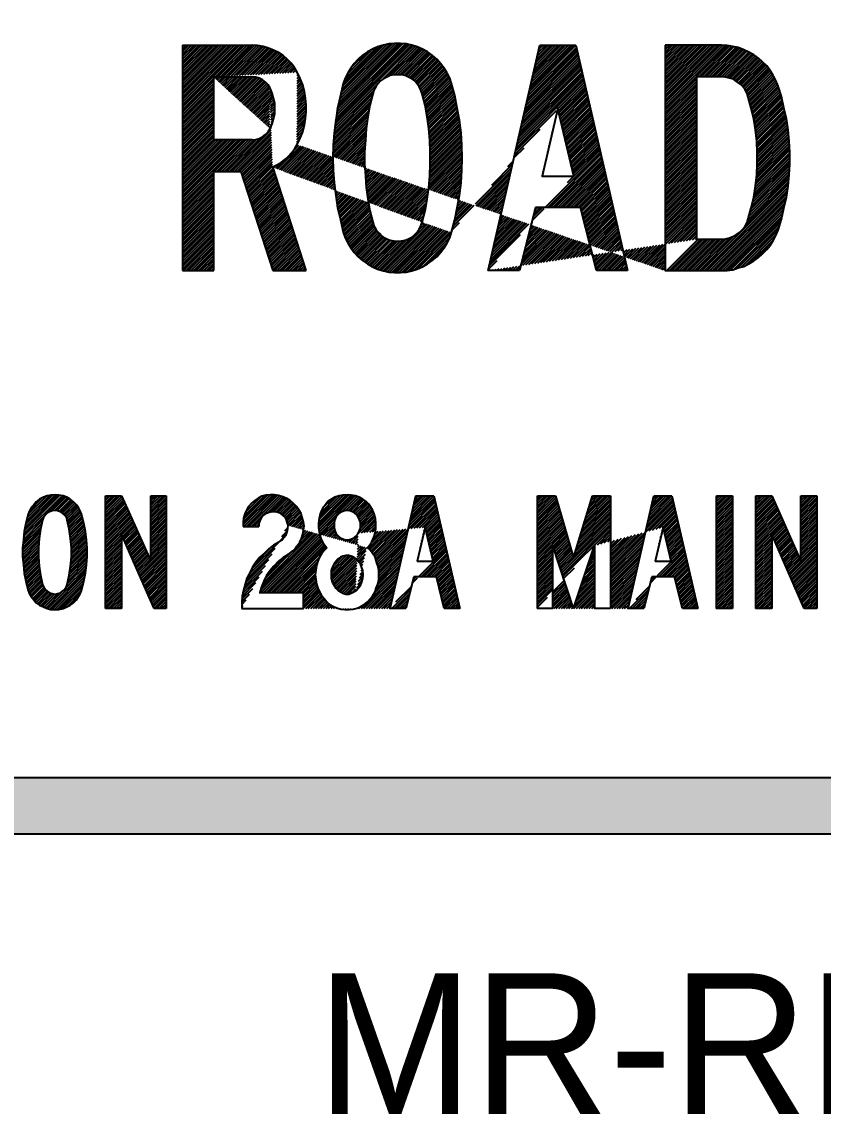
# Model space of a CAD drawing. Extents: x 216 to 276, y 156.6 to 231.6.
# Drawn here: x 235.25 to 249.47, y 156.57 to 175.99 of the extents above; entities that cross this region are included whole.
import ezdxf

# ---------------------------------------------------------------- set-up
doc = ezdxf.new("R2010")
doc.units = 0
doc.header["$MEASUREMENT"] = 0
doc.linetypes.add('CENTERX2', pattern=[101.6, 63.5, -12.7, 12.7, -12.7])
doc.layers.get('0').update_dxf_attribs({"linetype": 'CONTINUOUS'})
doc.layers.add('L25', color=1, linetype='CONTINUOUS')
doc.layers.add('L35', color=3, linetype='CONTINUOUS')
pattern_1 = [(45, (0, 0), (-0.0224506403, 0.0224506403), [])]

msp = doc.modelspace()

# ---------------------------------------------------------------- hatches: boundary and pattern name
at = {"layer": 'L25', "linetype": 'CENTERX2'}
h = msp.add_hatch(color=256, dxfattribs=at)
edge = h.paths.add_edge_path(flags=16)
edge.add_line((220.981, 230.575), (270.981, 230.575))
edge.add_arc((270.981, 226.575), 4, 0, 90, ccw=False)
edge.add_line((274.981, 226.575), (274.981, 166.575))
edge.add_arc((270.981, 166.575), 4, -90, 0, ccw=False)
edge.add_line((270.981, 162.575), (220.981, 162.575))
edge.add_arc((220.981, 166.575), 4, 180, 270, ccw=False)
edge.add_line((216.981, 166.575), (216.981, 226.575))
edge.add_arc((220.981, 226.575), 4, 90, 180, ccw=False)
edge = h.paths.add_edge_path()
edge.add_line((220.981, 231.575), (270.981, 231.575))
edge.add_arc((270.981, 226.575), 5, 0, 90, ccw=False)
edge.add_line((275.981, 226.575), (275.981, 166.575))
edge.add_arc((270.981, 166.575), 5, -90, 0, ccw=False)
edge.add_line((270.981, 161.575), (220.981, 161.575))
edge.add_arc((220.981, 166.575), 5, 180, 270, ccw=False)
edge.add_line((215.981, 166.575), (215.981, 226.575))
edge.add_arc((220.981, 226.575), 5, 90, 180, ccw=False)
h = msp.add_hatch(dxfattribs=at)
h.set_pattern_fill('ANSI31', color=256, scale=0.01, style=0)
h.set_pattern_definition(pattern_1)
h.paths.add_polyline_path([(240.098, 173.744), (240.142, 173.818), (240.194, 173.93), (240.239, 174.041), (240.268, 174.159), (240.29, 174.278), (240.298, 174.396), (240.298, 174.522), (240.29, 174.641), (240.268, 174.76), (240.239, 174.878), (240.194, 174.989), (240.142, 175.101), (240.09, 175.182), (240.031, 175.264), (239.964, 175.33), (239.89, 175.397), (239.809, 175.449), (239.72, 175.493), (239.631, 175.53), (239.534, 175.56), (239.438, 175.575), (239.342, 175.582), (238.104, 175.582), (238.104, 171.58), (238.66, 171.58), (238.66, 173.337), (239.142, 173.337), (239.705, 171.58), (240.298, 171.58), (239.705, 173.418), (239.779, 173.455), (239.853, 173.5), (239.92, 173.552), (239.987, 173.611), (240.046, 173.678)])
edge = h.paths.add_edge_path(flags=16)
edge.add_line((239.342, 175.582), (239.334, 175.582))
edge.add_line((239.342, 175.582), (239.334, 175.582))
h.paths.add_polyline_path([(239.342, 175.019), (239.334, 175.019)], flags=16)
edge = h.paths.add_edge_path(flags=17)
edge.add_line((238.66, 173.9), (238.66, 175.019))
edge.add_line((238.66, 175.019), (239.342, 175.019))
edge.add_line((239.408, 175.012), (239.342, 175.019))
edge.add_line((239.408, 175.012), (239.468, 174.997))
edge.add_line((239.468, 174.997), (239.527, 174.967))
edge.add_line((239.527, 174.967), (239.579, 174.923))
edge.add_line((239.579, 174.923), (239.623, 174.878))
edge.add_line((239.623, 174.878), (239.66, 174.819))
edge.add_line((239.66, 174.819), (239.697, 174.73))
edge.add_line((239.697, 174.73), (239.72, 174.641))
edge.add_line((239.72, 174.641), (239.742, 174.552))
edge.add_line((239.742, 174.552), (239.742, 174.456))
edge.add_line((239.742, 174.456), (239.742, 174.367))
edge.add_line((239.742, 174.367), (239.72, 174.27))
edge.add_line((239.72, 174.27), (239.697, 174.182))
edge.add_line((239.697, 174.182), (239.66, 174.1))
edge.add_line((239.66, 174.1), (239.623, 174.041))
edge.add_line((239.623, 174.041), (239.579, 173.996))
edge.add_line((239.579, 173.996), (239.527, 173.952))
edge.add_line((239.527, 173.952), (239.468, 173.922))
edge.add_line((239.468, 173.922), (239.408, 173.907))
edge.add_line((239.408, 173.907), (239.342, 173.9))
edge.add_line((239.342, 173.9), (238.66, 173.9))
h.paths.add_polyline_path([(242.336, 172.373), (242.358, 172.44), (242.41, 172.64), (242.447, 172.847), (242.477, 173.055), (242.492, 173.263), (242.499, 173.477), (242.499, 173.685), (242.492, 173.892), (242.477, 174.1), (242.447, 174.308), (242.41, 174.515), (242.358, 174.715), (242.336, 174.782), (242.306, 174.841), (242.269, 174.893), (242.225, 174.945), (242.173, 174.982), (242.114, 175.012), (242.054, 175.041), (241.988, 175.056), (241.921, 175.056), (241.854, 175.056), (241.787, 175.041), (241.728, 175.012), (241.669, 174.982), (241.617, 174.945), (241.573, 174.893), (241.535, 174.841), (241.498, 174.782), (241.484, 174.715), (241.432, 174.515), (241.395, 174.308), (241.365, 174.1), (241.35, 173.892), (241.335, 173.685), (241.335, 173.477), (241.35, 173.263), (241.365, 173.055), (241.395, 172.847), (241.432, 172.64), (241.484, 172.44), (241.498, 172.373), (241.535, 172.314), (241.573, 172.262), (241.617, 172.218), (241.669, 172.173), (241.728, 172.143), (241.787, 172.121), (241.854, 172.106), (241.921, 172.099), (241.988, 172.106), (242.054, 172.121), (242.114, 172.143), (242.173, 172.173), (242.225, 172.218), (242.269, 172.262), (242.306, 172.314)], flags=17)
h.paths.add_polyline_path([(242.847, 172.158), (242.877, 172.262), (242.936, 172.477), (242.981, 172.692), (243.018, 172.914), (243.047, 173.137), (243.062, 173.359), (243.07, 173.581), (243.062, 173.804), (243.047, 174.026), (243.018, 174.248), (242.981, 174.463), (242.936, 174.685), (242.877, 174.9), (242.847, 174.997), (242.803, 175.086), (242.751, 175.175), (242.684, 175.256), (242.618, 175.33), (242.536, 175.404), (242.454, 175.464), (242.366, 175.508), (242.269, 175.553), (242.173, 175.582), (242.077, 175.604), (241.973, 175.612), (241.869, 175.612), (241.765, 175.604), (241.669, 175.582), (241.565, 175.553), (241.476, 175.508), (241.387, 175.464), (241.298, 175.404), (241.224, 175.33), (241.15, 175.256), (241.091, 175.175), (241.039, 175.086), (240.994, 174.997), (240.957, 174.9), (240.906, 174.685), (240.854, 174.463), (240.824, 174.248), (240.794, 174.026), (240.78, 173.804), (240.772, 173.581), (240.78, 173.359), (240.794, 173.137), (240.824, 172.914), (240.854, 172.692), (240.906, 172.477), (240.957, 172.262), (240.994, 172.158), (241.039, 172.069), (241.091, 171.98), (241.15, 171.899), (241.224, 171.825), (241.298, 171.758), (241.387, 171.699), (241.476, 171.647), (241.565, 171.602), (241.669, 171.573), (241.765, 171.551), (241.869, 171.543), (241.973, 171.543), (242.077, 171.551), (242.173, 171.573), (242.269, 171.602), (242.366, 171.647), (242.454, 171.699), (242.536, 171.758), (242.618, 171.825), (242.684, 171.899), (242.751, 171.98), (242.803, 172.069)])
h.paths.add_polyline_path([(245.048, 173.255), (244.767, 174.456), (244.485, 173.255)], flags=16)
h.paths.add_polyline_path([(244.085, 171.58), (243.529, 171.58), (244.448, 175.582), (245.085, 175.582), (246.004, 171.58), (245.449, 171.58), (245.167, 172.699), (244.367, 172.699)])
h.paths.add_polyline_path([(247.227, 175.019), (247.227, 172.136), (247.672, 172.136), (247.739, 172.143), (247.813, 172.158), (247.88, 172.188), (247.939, 172.218), (247.998, 172.262), (248.05, 172.314), (248.087, 172.366), (248.124, 172.432), (248.146, 172.499), (248.198, 172.692), (248.243, 172.885), (248.272, 173.085), (248.295, 173.277), (248.302, 173.477), (248.302, 173.678), (248.295, 173.878), (248.272, 174.078), (248.243, 174.27), (248.198, 174.463), (248.146, 174.656), (248.124, 174.723), (248.087, 174.789), (248.05, 174.849), (247.998, 174.893), (247.939, 174.937), (247.88, 174.975), (247.813, 174.997), (247.739, 175.012), (247.672, 175.019)], flags=16)
h.paths.add_polyline_path([(246.672, 175.582), (246.672, 171.58), (247.672, 171.58), (247.768, 171.58), (247.872, 171.595), (247.968, 171.625), (248.065, 171.654), (248.154, 171.699), (248.243, 171.751), (248.324, 171.81), (248.398, 171.877), (248.472, 171.951), (248.532, 172.025), (248.584, 172.114), (248.636, 172.203), (248.673, 172.299), (248.732, 172.492), (248.776, 172.684), (248.821, 172.877), (248.85, 173.077), (248.873, 173.277), (248.88, 173.477), (248.88, 173.678), (248.873, 173.878), (248.85, 174.078), (248.821, 174.278), (248.776, 174.471), (248.732, 174.671), (248.673, 174.856), (248.636, 174.952), (248.584, 175.041), (248.532, 175.13), (248.472, 175.212), (248.398, 175.286), (248.324, 175.353), (248.243, 175.412), (248.154, 175.456), (248.065, 175.501), (247.968, 175.538), (247.872, 175.56), (247.768, 175.575), (247.672, 175.582)])
edge = h.paths.add_edge_path()
edge.add_line((240.142, 173.818), (240.135, 173.818))
edge.add_line((240.142, 175.101), (240.135, 175.101))
edge.add_line((238.66, 175.019), (238.652, 175.019))
edge.add_line((239.66, 174.1), (239.653, 174.1))
edge.add_line((239.66, 174.819), (239.653, 174.819))
edge.add_line((239.705, 173.418), (239.697, 173.418))
edge.add_line((242.358, 172.44), (242.351, 172.44))
edge.add_line((242.877, 172.262), (242.87, 172.262))
edge.add_line((244.767, 174.456), (244.759, 174.456))
edge.add_line((244.485, 173.255), (244.478, 173.255))
edge.add_line((245.048, 173.255), (245.041, 173.255))
edge.add_line((243.529, 171.58), (243.522, 171.58))
edge.add_line((247.227, 172.136), (247.22, 172.136))
edge.add_line((246.672, 171.58), (246.664, 171.58))
h = msp.add_hatch(dxfattribs=at)
h.set_pattern_fill('ANSI31', color=256, scale=0.01, style=0)
h.set_pattern_definition(pattern_1)
h.paths.add_polyline_path([(236.044, 165.962), (236.059, 166.007), (236.096, 166.17), (236.118, 166.333), (236.133, 166.496), (236.133, 166.659), (236.118, 166.822), (236.096, 166.985), (236.059, 167.148), (236.044, 167.193), (236.014, 167.237), (235.977, 167.274), (235.94, 167.296), (235.888, 167.311), (235.844, 167.319), (235.792, 167.311), (235.747, 167.296), (235.703, 167.274), (235.666, 167.237), (235.636, 167.193), (235.621, 167.148), (235.584, 166.985), (235.562, 166.822), (235.547, 166.659), (235.547, 166.496), (235.562, 166.333), (235.584, 166.17), (235.621, 166.007), (235.636, 165.962), (235.666, 165.918), (235.703, 165.888), (235.747, 165.859), (235.792, 165.844), (235.844, 165.836), (235.888, 165.844), (235.94, 165.859), (235.977, 165.888), (236.014, 165.918)], flags=16)
h.paths.add_polyline_path([(236.296, 165.851), (236.318, 165.918), (236.355, 166.066), (236.385, 166.207), (236.399, 166.355), (236.414, 166.503), (236.414, 166.652), (236.399, 166.8), (236.385, 166.948), (236.355, 167.096), (236.318, 167.237), (236.296, 167.304), (236.259, 167.371), (236.222, 167.422), (236.17, 167.474), (236.11, 167.519), (236.051, 167.556), (235.984, 167.578), (235.91, 167.593), (235.844, 167.6), (235.77, 167.593), (235.703, 167.578), (235.636, 167.556), (235.569, 167.519), (235.51, 167.474), (235.466, 167.422), (235.421, 167.371), (235.384, 167.304), (235.362, 167.237), (235.325, 167.096), (235.295, 166.948), (235.28, 166.8), (235.266, 166.652), (235.266, 166.503), (235.28, 166.355), (235.295, 166.207), (235.325, 166.066), (235.362, 165.918), (235.384, 165.851), (235.421, 165.792), (235.466, 165.733), (235.51, 165.681), (235.569, 165.636), (235.636, 165.607), (235.703, 165.577), (235.77, 165.562), (235.844, 165.562), (235.91, 165.562), (235.984, 165.577), (236.051, 165.607), (236.11, 165.636), (236.17, 165.681), (236.222, 165.733), (236.259, 165.792)])
h.paths.add_polyline_path([(237.022, 165.577), (236.74, 165.577), (236.74, 167.578), (237.022, 167.578), (237.541, 166.422), (237.541, 167.578), (237.815, 167.578), (237.815, 165.577), (237.6, 165.577), (237.022, 166.896)])
h = msp.add_hatch(dxfattribs=at)
h.set_pattern_fill('ANSI31', color=256, scale=0.01, style=0)
h.set_pattern_definition(pattern_1)
h.paths.add_polyline_path([(239.156, 165.688), (239.156, 165.577), (240.253, 165.577), (240.253, 165.859), (239.475, 165.859), (239.505, 165.962), (239.549, 166.066), (239.594, 166.163), (239.66, 166.251), (239.727, 166.333), (239.801, 166.414), (239.883, 166.481), (239.979, 166.54), (240.038, 166.585), (240.098, 166.629), (240.142, 166.689), (240.187, 166.755), (240.216, 166.822), (240.239, 166.896), (240.253, 166.97), (240.261, 167.044), (240.253, 167.119), (240.231, 167.193), (240.209, 167.267), (240.172, 167.333), (240.127, 167.393), (240.075, 167.445), (240.016, 167.497), (239.957, 167.534), (239.883, 167.563), (239.809, 167.585), (239.735, 167.6), (239.66, 167.6), (239.586, 167.593), (239.512, 167.571), (239.446, 167.541), (239.386, 167.497), (239.327, 167.452), (239.275, 167.393), (239.238, 167.326), (239.208, 167.259), (239.186, 167.185), (239.179, 167.111), (239.179, 167.037), (239.46, 167.037), (239.46, 167.089), (239.475, 167.133), (239.497, 167.178), (239.527, 167.222), (239.564, 167.252), (239.609, 167.274), (239.66, 167.289), (239.705, 167.296), (239.757, 167.296), (239.801, 167.282), (239.853, 167.259), (239.89, 167.23), (239.927, 167.2), (239.949, 167.156), (239.964, 167.111), (239.979, 167.059), (239.972, 167), (239.964, 166.941), (239.942, 166.889), (239.905, 166.837), (239.868, 166.792), (239.816, 166.755), (239.72, 166.704), (239.638, 166.637), (239.557, 166.563), (239.475, 166.489), (239.408, 166.4), (239.349, 166.311), (239.297, 166.214), (239.245, 166.118), (239.216, 166.014), (239.186, 165.903), (239.164, 165.799)])
edge = h.paths.add_edge_path(flags=17)
edge.add_line((239.46, 167.037), (239.453, 167.037))
edge.add_line((239.46, 167.037), (239.453, 167.037))
edge = h.paths.add_edge_path(flags=17)
edge.add_line((239.475, 165.859), (239.468, 165.859))
edge.add_line((239.475, 165.859), (239.468, 165.859))
h.paths.add_polyline_path([(241.439, 166.607), (241.387, 166.659), (241.424, 166.704), (241.461, 166.748), (241.484, 166.807), (241.506, 166.859), (241.528, 166.941), (241.535, 167.015), (241.535, 167.096), (241.528, 167.178), (241.506, 167.259), (241.484, 167.319), (241.447, 167.378), (241.409, 167.43), (241.358, 167.482), (241.306, 167.519), (241.239, 167.556), (241.172, 167.578), (241.098, 167.593), (241.024, 167.6), (240.95, 167.593), (240.883, 167.578), (240.809, 167.556), (240.75, 167.519), (240.691, 167.482), (240.646, 167.43), (240.602, 167.378), (240.572, 167.319), (240.55, 167.259), (240.528, 167.178), (240.52, 167.096), (240.52, 167.015), (240.528, 166.941), (240.55, 166.859), (240.565, 166.807), (240.594, 166.748), (240.631, 166.704), (240.668, 166.659), (240.616, 166.607), (240.572, 166.548), (240.535, 166.489), (240.505, 166.422), (240.483, 166.34), (240.468, 166.259), (240.461, 166.177), (240.468, 166.096), (240.483, 166.014), (240.505, 165.94), (240.535, 165.873), (240.572, 165.807), (240.616, 165.755), (240.668, 165.696), (240.72, 165.651), (240.787, 165.614), (240.854, 165.584), (240.92, 165.57), (240.987, 165.562), (241.061, 165.562), (241.135, 165.57), (241.202, 165.584), (241.269, 165.614), (241.328, 165.651), (241.387, 165.696), (241.439, 165.755), (241.484, 165.807), (241.521, 165.873), (241.543, 165.94), (241.573, 166.014), (241.587, 166.096), (241.587, 166.177), (241.587, 166.259), (241.573, 166.34), (241.543, 166.422), (241.521, 166.489), (241.484, 166.548)])
h.paths.add_polyline_path([(241.143, 165.873), (241.187, 165.896), (241.224, 165.94), (241.261, 165.985), (241.284, 166.037), (241.306, 166.111), (241.313, 166.177), (241.306, 166.251), (241.284, 166.318), (241.261, 166.37), (241.224, 166.414), (241.187, 166.459), (241.143, 166.489), (241.098, 166.511), (241.054, 166.518), (241.002, 166.518), (240.95, 166.511), (240.906, 166.489), (240.868, 166.459), (240.824, 166.414), (240.794, 166.37), (240.765, 166.318), (240.742, 166.251), (240.742, 166.177), (240.742, 166.111), (240.765, 166.037), (240.794, 165.985), (240.824, 165.94), (240.868, 165.896), (240.906, 165.873), (240.95, 165.851), (241.002, 165.836), (241.054, 165.836), (241.098, 165.851)], flags=17)
h.paths.add_polyline_path([(241.202, 166.881), (241.224, 166.918), (241.246, 166.963), (241.261, 167.007), (241.261, 167.059), (241.261, 167.104), (241.246, 167.156), (241.224, 167.2), (241.202, 167.237), (241.165, 167.274), (241.12, 167.296), (241.076, 167.311), (241.024, 167.319), (240.98, 167.311), (240.935, 167.296), (240.891, 167.274), (240.854, 167.237), (240.824, 167.2), (240.809, 167.156), (240.794, 167.104), (240.794, 167.059), (240.794, 167.007), (240.809, 166.963), (240.824, 166.918), (240.854, 166.881), (240.891, 166.844), (240.935, 166.822), (240.98, 166.807), (241.024, 166.8), (241.076, 166.807), (241.12, 166.822), (241.165, 166.844)], flags=16)
h.paths.add_polyline_path([(242.551, 166.422), (242.41, 167.022), (242.269, 166.422)], flags=16)
h.paths.add_polyline_path([(242.069, 165.577), (241.787, 165.577), (242.247, 167.578), (242.566, 167.578), (243.025, 165.577), (242.751, 165.577), (242.61, 166.14), (242.21, 166.14)])
edge = h.paths.add_edge_path()
edge.add_line((239.156, 165.577), (239.149, 165.577))
edge.add_line((239.979, 167.059), (239.972, 167.059))
edge.add_line((241.387, 166.659), (241.38, 166.659))
edge.add_line((241.187, 165.896), (241.18, 165.896))
edge.add_line((241.224, 166.918), (241.217, 166.918))
edge.add_line((242.41, 167.022), (242.403, 167.022))
edge.add_line((242.269, 166.422), (242.262, 166.422))
edge.add_line((242.551, 166.422), (242.543, 166.422))
edge.add_line((241.787, 165.577), (241.78, 165.577))
h = msp.add_hatch(dxfattribs=at)
h.set_pattern_fill('ANSI31', color=256, scale=0.01, style=0)
h.set_pattern_definition(pattern_1)
h.paths.add_polyline_path([(244.678, 165.577), (244.404, 165.577), (244.404, 167.578), (244.722, 167.578), (245.041, 166.481), (245.382, 167.578), (245.701, 167.578), (245.701, 165.577), (245.419, 165.577), (245.419, 166.696), (245.041, 165.577), (244.678, 166.696)])
edge = h.paths.add_edge_path(flags=17)
edge.add_line((244.678, 166.696), (244.67, 166.696))
edge.add_line((244.678, 166.696), (244.67, 166.696))
edge = h.paths.add_edge_path(flags=17)
edge.add_line((245.419, 165.577), (245.412, 165.577))
edge.add_line((245.419, 165.577), (245.412, 165.577))
h.paths.add_polyline_path([(246.775, 166.422), (246.634, 167.022), (246.494, 166.422)], flags=16)
h.paths.add_polyline_path([(246.294, 165.577), (246.012, 165.577), (246.471, 167.578), (246.79, 167.578), (247.25, 165.577), (246.975, 165.577), (246.835, 166.14), (246.434, 166.14)])
h.paths.add_polyline_path([(247.865, 165.577), (247.583, 165.577), (247.583, 167.578), (247.865, 167.578)])
h.paths.add_polyline_path([(248.561, 165.577), (248.28, 165.577), (248.28, 167.578), (248.561, 167.578), (249.08, 166.422), (249.08, 167.578), (249.362, 167.578), (249.362, 165.577), (249.139, 165.577), (248.561, 166.896)])
edge = h.paths.add_edge_path()
edge.add_line((244.404, 165.577), (244.396, 165.577))
edge.add_line((245.419, 166.696), (245.412, 166.696))
edge.add_line((246.634, 167.022), (246.627, 167.022))
edge.add_line((246.494, 166.422), (246.486, 166.422))
edge.add_line((246.775, 166.422), (246.768, 166.422))
edge.add_line((246.012, 165.577), (246.004, 165.577))
edge.add_line((247.583, 165.577), (247.576, 165.577))
edge.add_line((248.28, 165.577), (248.272, 165.577))

# ---------------------------------------------------------------- linework, layer by layer
at = {"color": 3}
for p, q in [((238.104, 175.582), (238.104, 171.58)), ((238.104, 175.582), (239.342, 175.582)), ((239.342, 175.582), (239.334, 175.582)), ((239.342, 175.582), (239.334, 175.582)), ((239.438, 175.575), (239.342, 175.582)), ((239.534, 175.56), (239.438, 175.575)), ((239.631, 175.53), (239.534, 175.56)), ((239.72, 175.493), (239.631, 175.53)), ((239.809, 175.449), (239.72, 175.493)), ((239.89, 175.397), (239.809, 175.449)), ((241.387, 175.464), (241.298, 175.404)), ((241.476, 175.508), (241.387, 175.464)), ((241.565, 175.553), (241.476, 175.508)), ((241.669, 175.582), (241.565, 175.553)), ((241.765, 175.604), (241.669, 175.582)), ((241.869, 175.612), (241.765, 175.604)), ((241.973, 175.612), (241.869, 175.612)), ((242.077, 175.604), (241.973, 175.612)), ((242.173, 175.582), (242.077, 175.604)), ((242.269, 175.553), (242.173, 175.582)), ((242.366, 175.508), (242.269, 175.553)), ((242.454, 175.464), (242.366, 175.508)), ((242.536, 175.404), (242.454, 175.464)), ((243.529, 171.58), (244.448, 175.582)), ((244.448, 175.582), (245.085, 175.582)), ((245.085, 175.582), (246.004, 171.58)), ((247.672, 175.582), (246.672, 175.582)), ((246.672, 175.582), (246.672, 171.58)), ((247.768, 175.575), (247.672, 175.582)), ((247.872, 175.56), (247.768, 175.575)), ((247.968, 175.538), (247.872, 175.56)), ((248.065, 175.501), (247.968, 175.538)), ((248.154, 175.456), (248.065, 175.501)), ((248.243, 175.412), (248.154, 175.456)), ((239.964, 175.33), (239.89, 175.397)), ((240.031, 175.264), (239.964, 175.33)), ((240.09, 175.182), (240.031, 175.264)), ((241.15, 175.256), (241.091, 175.175)), ((241.224, 175.33), (241.15, 175.256)), ((241.298, 175.404), (241.224, 175.33)), ((242.618, 175.33), (242.536, 175.404)), ((242.684, 175.256), (242.618, 175.33)), ((242.751, 175.175), (242.684, 175.256)), ((248.324, 175.353), (248.243, 175.412)), ((248.398, 175.286), (248.324, 175.353)), ((248.472, 175.212), (248.398, 175.286)), ((240.142, 175.101), (240.09, 175.182)), ((240.142, 175.101), (240.135, 175.101)), ((240.194, 174.989), (240.142, 175.101)), ((241.039, 175.086), (240.994, 174.997)), ((241.091, 175.175), (241.039, 175.086)), ((241.854, 175.056), (241.787, 175.041)), ((241.921, 175.056), (241.854, 175.056)), ((241.988, 175.056), (241.921, 175.056)), ((242.054, 175.041), (241.988, 175.056)), ((242.803, 175.086), (242.751, 175.175)), ((242.847, 174.997), (242.803, 175.086)), ((248.532, 175.13), (248.472, 175.212)), ((248.584, 175.041), (248.532, 175.13)), ((238.66, 175.019), (238.652, 175.019)), ((238.66, 175.019), (239.342, 175.019)), ((238.66, 173.9), (238.66, 175.019)), ((239.342, 175.019), (239.334, 175.019)), ((239.342, 175.019), (239.334, 175.019)), ((239.408, 175.012), (239.342, 175.019)), ((239.468, 174.997), (239.408, 175.012)), ((239.527, 174.967), (239.468, 174.997)), ((239.579, 174.923), (239.527, 174.967)), ((239.623, 174.878), (239.579, 174.923)), ((239.66, 174.819), (239.623, 174.878)), ((240.239, 174.878), (240.194, 174.989)), ((240.268, 174.76), (240.239, 174.878)), ((240.957, 174.9), (240.906, 174.685)), ((240.994, 174.997), (240.957, 174.9)), ((241.573, 174.893), (241.535, 174.841)), ((241.617, 174.945), (241.573, 174.893)), ((241.669, 174.982), (241.617, 174.945)), ((241.728, 175.012), (241.669, 174.982)), ((241.787, 175.041), (241.728, 175.012)), ((242.114, 175.012), (242.054, 175.041)), ((242.173, 174.982), (242.114, 175.012)), ((242.225, 174.945), (242.173, 174.982)), ((242.269, 174.893), (242.225, 174.945)), ((242.306, 174.841), (242.269, 174.893)), ((242.877, 174.9), (242.847, 174.997)), ((242.936, 174.685), (242.877, 174.9)), ((247.672, 175.019), (247.227, 175.019)), ((247.227, 175.019), (247.227, 172.136)), ((247.739, 175.012), (247.672, 175.019)), ((247.813, 174.997), (247.739, 175.012)), ((247.88, 174.975), (247.813, 174.997)), ((247.939, 174.937), (247.88, 174.975)), ((247.998, 174.893), (247.939, 174.937)), ((248.05, 174.849), (247.998, 174.893)), ((248.636, 174.952), (248.584, 175.041)), ((248.673, 174.856), (248.636, 174.952)), ((248.732, 174.671), (248.673, 174.856)), ((239.66, 174.819), (239.653, 174.819)), ((239.697, 174.73), (239.66, 174.819)), ((239.72, 174.641), (239.697, 174.73)), ((240.29, 174.641), (240.268, 174.76)), ((240.906, 174.685), (240.854, 174.463)), ((241.484, 174.715), (241.432, 174.515)), ((241.498, 174.782), (241.484, 174.715)), ((241.535, 174.841), (241.498, 174.782)), ((242.336, 174.782), (242.306, 174.841)), ((242.358, 174.715), (242.336, 174.782)), ((242.41, 174.515), (242.358, 174.715)), ((242.981, 174.463), (242.936, 174.685)), ((248.087, 174.789), (248.05, 174.849)), ((248.124, 174.723), (248.087, 174.789)), ((248.146, 174.656), (248.124, 174.723)), ((248.776, 174.471), (248.732, 174.671)), ((239.742, 174.552), (239.72, 174.641)), ((239.742, 174.456), (239.742, 174.552)), ((240.298, 174.522), (240.29, 174.641)), ((240.298, 174.396), (240.298, 174.522)), ((240.854, 174.463), (240.824, 174.248)), ((241.432, 174.515), (241.395, 174.308)), ((242.447, 174.308), (242.41, 174.515)), ((243.018, 174.248), (242.981, 174.463)), ((248.198, 174.463), (248.146, 174.656)), ((248.243, 174.27), (248.198, 174.463)), ((248.821, 174.278), (248.776, 174.471)), ((239.697, 174.182), (239.72, 174.27)), ((239.72, 174.27), (239.742, 174.367)), ((239.742, 174.367), (239.742, 174.456)), ((240.268, 174.159), (240.29, 174.278)), ((240.29, 174.278), (240.298, 174.396)), ((241.395, 174.308), (241.365, 174.1)), ((242.477, 174.1), (242.447, 174.308)), ((244.767, 174.456), (244.485, 173.255)), ((244.767, 174.456), (244.759, 174.456)), ((245.048, 173.255), (244.767, 174.456)), ((248.272, 174.078), (248.243, 174.27)), ((248.85, 174.078), (248.821, 174.278)), ((239.623, 174.041), (239.66, 174.1)), ((239.66, 174.1), (239.653, 174.1)), ((239.66, 174.1), (239.697, 174.182)), ((240.239, 174.041), (240.268, 174.159)), ((240.824, 174.248), (240.794, 174.026)), ((241.365, 174.1), (241.35, 173.892)), ((242.492, 173.892), (242.477, 174.1)), ((243.047, 174.026), (243.018, 174.248)), ((248.295, 173.878), (248.272, 174.078)), ((248.873, 173.878), (248.85, 174.078)), ((239.342, 173.9), (238.66, 173.9)), ((239.342, 173.9), (239.408, 173.907)), ((239.408, 173.907), (239.468, 173.922)), ((239.468, 173.922), (239.527, 173.952)), ((239.527, 173.952), (239.579, 173.996)), ((239.579, 173.996), (239.623, 174.041)), ((240.142, 173.818), (240.194, 173.93)), ((240.194, 173.93), (240.239, 174.041)), ((240.794, 174.026), (240.78, 173.804)), ((241.35, 173.892), (241.335, 173.685)), ((242.499, 173.685), (242.492, 173.892)), ((243.062, 173.804), (243.047, 174.026)), ((240.046, 173.678), (240.098, 173.744)), ((240.098, 173.744), (240.142, 173.818)), ((240.142, 173.818), (240.135, 173.818)), ((240.78, 173.804), (240.772, 173.581)), ((243.07, 173.581), (243.062, 173.804)), ((248.302, 173.678), (248.295, 173.878)), ((248.88, 173.678), (248.873, 173.878)), ((239.779, 173.455), (239.853, 173.5)), ((239.853, 173.5), (239.92, 173.552)), ((239.92, 173.552), (239.987, 173.611)), ((239.987, 173.611), (240.046, 173.678)), ((240.772, 173.581), (240.78, 173.359)), ((241.335, 173.685), (241.335, 173.477)), ((242.499, 173.477), (242.499, 173.685)), ((243.062, 173.359), (243.07, 173.581)), ((248.302, 173.477), (248.302, 173.678)), ((248.88, 173.477), (248.88, 173.678)), ((238.66, 171.58), (238.66, 173.337)), ((238.66, 173.337), (239.142, 173.337)), ((239.142, 173.337), (239.705, 171.58)), ((239.705, 173.418), (239.697, 173.418)), ((239.705, 173.418), (239.779, 173.455)), ((240.298, 171.58), (239.705, 173.418)), ((240.78, 173.359), (240.794, 173.137)), ((241.335, 173.477), (241.35, 173.263)), ((242.492, 173.263), (242.499, 173.477)), ((243.047, 173.137), (243.062, 173.359)), ((248.295, 173.277), (248.302, 173.477)), ((248.873, 173.277), (248.88, 173.477)), ((240.794, 173.137), (240.824, 172.914)), ((241.35, 173.263), (241.365, 173.055)), ((242.477, 173.055), (242.492, 173.263)), ((243.018, 172.914), (243.047, 173.137)), ((244.485, 173.255), (244.478, 173.255)), ((244.485, 173.255), (245.048, 173.255)), ((245.048, 173.255), (245.041, 173.255)), ((248.272, 173.085), (248.295, 173.277)), ((248.85, 173.077), (248.873, 173.277)), ((240.824, 172.914), (240.854, 172.692)), ((241.365, 173.055), (241.395, 172.847)), ((242.447, 172.847), (242.477, 173.055)), ((242.981, 172.692), (243.018, 172.914)), ((248.243, 172.885), (248.272, 173.085)), ((248.821, 172.877), (248.85, 173.077)), ((241.395, 172.847), (241.432, 172.64)), ((242.41, 172.64), (242.447, 172.847)), ((248.198, 172.692), (248.243, 172.885)), ((248.776, 172.684), (248.821, 172.877)), ((240.854, 172.692), (240.906, 172.477)), ((241.432, 172.64), (241.484, 172.44)), ((242.358, 172.44), (242.41, 172.64)), ((242.936, 172.477), (242.981, 172.692)), ((244.367, 172.699), (244.085, 171.58)), ((245.167, 172.699), (244.367, 172.699)), ((245.449, 171.58), (245.167, 172.699)), ((248.146, 172.499), (248.198, 172.692)), ((248.732, 172.492), (248.776, 172.684)), ((240.906, 172.477), (240.957, 172.262)), ((241.484, 172.44), (241.498, 172.373)), ((241.498, 172.373), (241.535, 172.314)), ((242.306, 172.314), (242.336, 172.373)), ((242.336, 172.373), (242.358, 172.44)), ((242.358, 172.44), (242.351, 172.44)), ((242.877, 172.262), (242.936, 172.477)), ((248.05, 172.314), (248.087, 172.366)), ((248.087, 172.366), (248.124, 172.432)), ((248.124, 172.432), (248.146, 172.499)), ((248.673, 172.299), (248.732, 172.492)), ((240.957, 172.262), (240.994, 172.158)), ((240.994, 172.158), (241.039, 172.069)), ((241.535, 172.314), (241.573, 172.262)), ((241.573, 172.262), (241.617, 172.218)), ((241.617, 172.218), (241.669, 172.173)), ((241.669, 172.173), (241.728, 172.143)), ((241.728, 172.143), (241.787, 172.121)), ((242.054, 172.121), (242.114, 172.143)), ((242.114, 172.143), (242.173, 172.173)), ((242.173, 172.173), (242.225, 172.218)), ((242.225, 172.218), (242.269, 172.262)), ((242.269, 172.262), (242.306, 172.314)), ((242.803, 172.069), (242.847, 172.158)), ((242.847, 172.158), (242.877, 172.262)), ((242.877, 172.262), (242.87, 172.262)), ((247.227, 172.136), (247.22, 172.136)), ((247.227, 172.136), (247.672, 172.136)), ((247.672, 172.136), (247.739, 172.143)), ((247.739, 172.143), (247.813, 172.158)), ((247.813, 172.158), (247.88, 172.188)), ((247.88, 172.188), (247.939, 172.218)), ((247.939, 172.218), (247.998, 172.262)), ((247.998, 172.262), (248.05, 172.314)), ((248.584, 172.114), (248.636, 172.203)), ((248.636, 172.203), (248.673, 172.299)), ((241.039, 172.069), (241.091, 171.98)), ((241.091, 171.98), (241.15, 171.899)), ((241.787, 172.121), (241.854, 172.106)), ((241.854, 172.106), (241.921, 172.099)), ((241.921, 172.099), (241.988, 172.106)), ((241.988, 172.106), (242.054, 172.121)), ((242.684, 171.899), (242.751, 171.98)), ((242.751, 171.98), (242.803, 172.069)), ((248.398, 171.877), (248.472, 171.951)), ((248.472, 171.951), (248.532, 172.025)), ((248.532, 172.025), (248.584, 172.114)), ((241.15, 171.899), (241.224, 171.825)), ((241.224, 171.825), (241.298, 171.758)), ((241.298, 171.758), (241.387, 171.699)), ((242.454, 171.699), (242.536, 171.758)), ((242.536, 171.758), (242.618, 171.825)), ((242.618, 171.825), (242.684, 171.899)), ((248.154, 171.699), (248.243, 171.751)), ((248.243, 171.751), (248.324, 171.81)), ((248.324, 171.81), (248.398, 171.877)), ((238.104, 171.58), (238.66, 171.58)), ((239.705, 171.58), (240.298, 171.58)), ((241.387, 171.699), (241.476, 171.647)), ((241.476, 171.647), (241.565, 171.602)), ((241.565, 171.602), (241.669, 171.573)), ((241.669, 171.573), (241.765, 171.551)), ((241.765, 171.551), (241.869, 171.543)), ((241.973, 171.543), (242.077, 171.551)), ((242.077, 171.551), (242.173, 171.573)), ((242.173, 171.573), (242.269, 171.602)), ((242.269, 171.602), (242.366, 171.647)), ((242.366, 171.647), (242.454, 171.699)), ((243.529, 171.58), (243.522, 171.58)), ((244.085, 171.58), (243.529, 171.58)), ((246.004, 171.58), (245.449, 171.58)), ((246.672, 171.58), (246.664, 171.58)), ((246.672, 171.58), (247.672, 171.58)), ((247.672, 171.58), (247.768, 171.58)), ((247.768, 171.58), (247.872, 171.595)), ((247.872, 171.595), (247.968, 171.625)), ((247.968, 171.625), (248.065, 171.654)), ((248.065, 171.654), (248.154, 171.699)), ((241.869, 171.543), (241.973, 171.543)), ((235.51, 167.474), (235.466, 167.422)), ((235.569, 167.519), (235.51, 167.474)), ((235.636, 167.556), (235.569, 167.519)), ((235.703, 167.578), (235.636, 167.556)), ((235.77, 167.593), (235.703, 167.578)), ((235.844, 167.6), (235.77, 167.593)), ((235.91, 167.593), (235.844, 167.6)), ((235.984, 167.578), (235.91, 167.593)), ((236.051, 167.556), (235.984, 167.578)), ((236.11, 167.519), (236.051, 167.556)), ((236.17, 167.474), (236.11, 167.519)), ((236.222, 167.422), (236.17, 167.474)), ((236.74, 165.577), (236.74, 167.578)), ((236.74, 167.578), (237.022, 167.578)), ((237.022, 167.578), (237.541, 166.422)), ((237.541, 166.422), (237.541, 167.578)), ((237.541, 167.578), (237.815, 167.578)), ((237.815, 167.578), (237.815, 165.577)), ((239.386, 167.497), (239.327, 167.452)), ((239.446, 167.541), (239.386, 167.497)), ((239.512, 167.571), (239.446, 167.541)), ((239.586, 167.593), (239.512, 167.571)), ((239.66, 167.6), (239.586, 167.593)), ((239.735, 167.6), (239.66, 167.6)), ((239.809, 167.585), (239.735, 167.6)), ((239.883, 167.563), (239.809, 167.585)), ((239.957, 167.534), (239.883, 167.563)), ((240.016, 167.497), (239.957, 167.534)), ((240.075, 167.445), (240.016, 167.497)), ((240.691, 167.482), (240.646, 167.43)), ((240.75, 167.519), (240.691, 167.482)), ((240.809, 167.556), (240.75, 167.519)), ((240.883, 167.578), (240.809, 167.556)), ((240.95, 167.593), (240.883, 167.578)), ((241.024, 167.6), (240.95, 167.593)), ((241.098, 167.593), (241.024, 167.6)), ((241.172, 167.578), (241.098, 167.593)), ((241.239, 167.556), (241.172, 167.578)), ((241.306, 167.519), (241.239, 167.556)), ((241.358, 167.482), (241.306, 167.519)), ((241.409, 167.43), (241.358, 167.482)), ((241.787, 165.577), (242.247, 167.578)), ((242.247, 167.578), (242.566, 167.578)), ((242.566, 167.578), (243.025, 165.577)), ((244.404, 165.577), (244.404, 167.578)), ((244.404, 167.578), (244.722, 167.578)), ((244.722, 167.578), (245.041, 166.481)), ((245.041, 166.481), (245.382, 167.578)), ((245.382, 167.578), (245.701, 167.578)), ((245.701, 167.578), (245.701, 165.577)), ((246.012, 165.577), (246.471, 167.578)), ((246.471, 167.578), (246.79, 167.578)), ((246.79, 167.578), (247.25, 165.577)), ((247.583, 165.577), (247.583, 167.578)), ((247.583, 167.578), (247.865, 167.578)), ((247.865, 167.578), (247.865, 165.577)), ((248.28, 165.577), (248.28, 167.578)), ((248.28, 167.578), (248.561, 167.578)), ((248.561, 167.578), (249.08, 166.422)), ((249.08, 166.422), (249.08, 167.578)), ((249.08, 167.578), (249.362, 167.578)), ((249.362, 167.578), (249.362, 165.577)), ((235.384, 167.304), (235.362, 167.237)), ((235.421, 167.371), (235.384, 167.304)), ((235.466, 167.422), (235.421, 167.371)), ((235.747, 167.296), (235.703, 167.274)), ((235.792, 167.311), (235.747, 167.296)), ((235.844, 167.319), (235.792, 167.311)), ((235.888, 167.311), (235.844, 167.319)), ((235.94, 167.296), (235.888, 167.311)), ((235.977, 167.274), (235.94, 167.296)), ((236.259, 167.371), (236.222, 167.422)), ((236.296, 167.304), (236.259, 167.371)), ((236.318, 167.237), (236.296, 167.304)), ((239.238, 167.326), (239.208, 167.259)), ((239.275, 167.393), (239.238, 167.326)), ((239.327, 167.452), (239.275, 167.393)), ((239.66, 167.289), (239.609, 167.274)), ((239.705, 167.296), (239.66, 167.289)), ((239.757, 167.296), (239.705, 167.296)), ((239.801, 167.282), (239.757, 167.296)), ((239.853, 167.259), (239.801, 167.282)), ((240.127, 167.393), (240.075, 167.445)), ((240.172, 167.333), (240.127, 167.393)), ((240.209, 167.267), (240.172, 167.333)), ((240.572, 167.319), (240.55, 167.259)), ((240.602, 167.378), (240.572, 167.319)), ((240.646, 167.43), (240.602, 167.378)), ((240.935, 167.296), (240.891, 167.274)), ((240.98, 167.311), (240.935, 167.296)), ((241.024, 167.319), (240.98, 167.311)), ((241.076, 167.311), (241.024, 167.319)), ((241.12, 167.296), (241.076, 167.311)), ((241.165, 167.274), (241.12, 167.296)), ((241.447, 167.378), (241.409, 167.43)), ((241.484, 167.319), (241.447, 167.378)), ((241.506, 167.259), (241.484, 167.319)), ((235.325, 167.096), (235.295, 166.948)), ((235.362, 167.237), (235.325, 167.096)), ((235.621, 167.148), (235.584, 166.985)), ((235.636, 167.193), (235.621, 167.148)), ((235.666, 167.237), (235.636, 167.193)), ((235.703, 167.274), (235.666, 167.237)), ((236.014, 167.237), (235.977, 167.274)), ((236.044, 167.193), (236.014, 167.237)), ((236.059, 167.148), (236.044, 167.193)), ((236.096, 166.985), (236.059, 167.148)), ((236.355, 167.096), (236.318, 167.237)), ((236.385, 166.948), (236.355, 167.096)), ((239.186, 167.185), (239.179, 167.111)), ((239.179, 167.111), (239.179, 167.037)), ((239.208, 167.259), (239.186, 167.185)), ((239.475, 167.133), (239.46, 167.089)), ((239.46, 167.089), (239.46, 167.037)), ((239.497, 167.178), (239.475, 167.133)), ((239.527, 167.222), (239.497, 167.178)), ((239.564, 167.252), (239.527, 167.222)), ((239.609, 167.274), (239.564, 167.252)), ((239.89, 167.23), (239.853, 167.259)), ((239.927, 167.2), (239.89, 167.23)), ((239.949, 167.156), (239.927, 167.2)), ((239.964, 167.111), (239.949, 167.156)), ((239.979, 167.059), (239.964, 167.111)), ((240.231, 167.193), (240.209, 167.267)), ((240.253, 167.119), (240.231, 167.193)), ((240.261, 167.044), (240.253, 167.119)), ((240.528, 167.178), (240.52, 167.096)), ((240.52, 167.096), (240.52, 167.015)), ((240.55, 167.259), (240.528, 167.178)), ((240.809, 167.156), (240.794, 167.104)), ((240.794, 167.104), (240.794, 167.059)), ((240.824, 167.2), (240.809, 167.156)), ((240.854, 167.237), (240.824, 167.2)), ((240.891, 167.274), (240.854, 167.237)), ((241.202, 167.237), (241.165, 167.274)), ((241.224, 167.2), (241.202, 167.237)), ((241.246, 167.156), (241.224, 167.2)), ((241.261, 167.104), (241.246, 167.156)), ((241.261, 167.059), (241.261, 167.104)), ((241.528, 167.178), (241.506, 167.259)), ((241.535, 167.096), (241.528, 167.178)), ((241.535, 167.015), (241.535, 167.096)), ((235.295, 166.948), (235.28, 166.8)), ((235.584, 166.985), (235.562, 166.822)), ((236.118, 166.822), (236.096, 166.985)), ((236.399, 166.8), (236.385, 166.948)), ((237.6, 165.577), (237.022, 166.896)), ((237.022, 166.896), (237.022, 165.577)), ((239.179, 167.037), (239.46, 167.037)), ((239.46, 167.037), (239.453, 167.037)), ((239.46, 167.037), (239.453, 167.037)), ((239.905, 166.837), (239.942, 166.889)), ((239.942, 166.889), (239.964, 166.941)), ((239.964, 166.941), (239.972, 167)), ((239.972, 167), (239.979, 167.059)), ((239.979, 167.059), (239.972, 167.059)), ((240.216, 166.822), (240.239, 166.896)), ((240.239, 166.896), (240.253, 166.97)), ((240.253, 166.97), (240.261, 167.044)), ((240.52, 167.015), (240.528, 166.941)), ((240.528, 166.941), (240.55, 166.859)), ((240.794, 167.059), (240.794, 167.007)), ((240.794, 167.007), (240.809, 166.963)), ((240.809, 166.963), (240.824, 166.918)), ((240.824, 166.918), (240.854, 166.881)), ((241.202, 166.881), (241.224, 166.918)), ((241.224, 166.918), (241.217, 166.918)), ((241.224, 166.918), (241.246, 166.963)), ((241.246, 166.963), (241.261, 167.007)), ((241.261, 167.007), (241.261, 167.059)), ((241.506, 166.859), (241.528, 166.941)), ((241.528, 166.941), (241.535, 167.015)), ((242.41, 167.022), (242.269, 166.422)), ((242.41, 167.022), (242.403, 167.022)), ((242.551, 166.422), (242.41, 167.022)), ((246.634, 167.022), (246.494, 166.422)), ((246.634, 167.022), (246.627, 167.022)), ((246.775, 166.422), (246.634, 167.022)), ((249.139, 165.577), (248.561, 166.896)), ((248.561, 166.896), (248.561, 165.577)), ((235.28, 166.8), (235.266, 166.652)), ((235.562, 166.822), (235.547, 166.659)), ((236.133, 166.659), (236.118, 166.822)), ((236.414, 166.652), (236.399, 166.8)), ((239.72, 166.704), (239.638, 166.637)), ((239.816, 166.755), (239.72, 166.704)), ((239.816, 166.755), (239.868, 166.792)), ((239.868, 166.792), (239.905, 166.837)), ((240.142, 166.689), (240.187, 166.755)), ((240.187, 166.755), (240.216, 166.822)), ((240.55, 166.859), (240.565, 166.807)), ((240.565, 166.807), (240.594, 166.748)), ((240.594, 166.748), (240.631, 166.704)), ((240.631, 166.704), (240.668, 166.659)), ((240.854, 166.881), (240.891, 166.844)), ((240.891, 166.844), (240.935, 166.822)), ((240.935, 166.822), (240.98, 166.807)), ((240.98, 166.807), (241.024, 166.8)), ((241.024, 166.8), (241.076, 166.807)), ((241.076, 166.807), (241.12, 166.822)), ((241.12, 166.822), (241.165, 166.844)), ((241.165, 166.844), (241.202, 166.881)), ((241.387, 166.659), (241.424, 166.704)), ((241.424, 166.704), (241.461, 166.748)), ((241.461, 166.748), (241.484, 166.807)), ((241.484, 166.807), (241.506, 166.859)), ((244.678, 166.696), (244.67, 166.696)), ((244.678, 166.696), (244.67, 166.696)), ((245.041, 165.577), (244.678, 166.696)), ((244.678, 165.577), (244.678, 166.696)), ((245.041, 165.577), (245.419, 166.696)), ((245.419, 166.696), (245.412, 166.696)), ((245.419, 166.696), (245.419, 165.577)), ((235.266, 166.652), (235.266, 166.503)), ((235.266, 166.503), (235.28, 166.355)), ((235.547, 166.659), (235.547, 166.496)), ((236.133, 166.496), (236.133, 166.659)), ((236.399, 166.355), (236.414, 166.503)), ((236.414, 166.503), (236.414, 166.652)), ((239.557, 166.563), (239.475, 166.489)), ((239.638, 166.637), (239.557, 166.563)), ((239.979, 166.54), (239.883, 166.481)), ((239.979, 166.54), (240.038, 166.585)), ((240.038, 166.585), (240.098, 166.629)), ((240.098, 166.629), (240.142, 166.689)), ((240.572, 166.548), (240.535, 166.489)), ((240.616, 166.607), (240.572, 166.548)), ((240.668, 166.659), (240.616, 166.607)), ((240.95, 166.511), (240.906, 166.489)), ((241.002, 166.518), (240.95, 166.511)), ((241.054, 166.518), (241.002, 166.518)), ((241.098, 166.511), (241.054, 166.518)), ((241.143, 166.489), (241.098, 166.511)), ((241.387, 166.659), (241.38, 166.659)), ((241.439, 166.607), (241.387, 166.659)), ((241.484, 166.548), (241.439, 166.607)), ((241.521, 166.489), (241.484, 166.548)), ((235.28, 166.355), (235.295, 166.207)), ((235.547, 166.496), (235.562, 166.333)), ((235.562, 166.333), (235.584, 166.17)), ((236.096, 166.17), (236.118, 166.333)), ((236.118, 166.333), (236.133, 166.496)), ((236.385, 166.207), (236.399, 166.355)), ((239.349, 166.311), (239.297, 166.214)), ((239.408, 166.4), (239.349, 166.311)), ((239.475, 166.489), (239.408, 166.4)), ((239.727, 166.333), (239.66, 166.251)), ((239.801, 166.414), (239.727, 166.333)), ((239.883, 166.481), (239.801, 166.414)), ((240.483, 166.34), (240.468, 166.259)), ((240.505, 166.422), (240.483, 166.34)), ((240.535, 166.489), (240.505, 166.422)), ((240.765, 166.318), (240.742, 166.251)), ((240.794, 166.37), (240.765, 166.318)), ((240.824, 166.414), (240.794, 166.37)), ((240.868, 166.459), (240.824, 166.414)), ((240.906, 166.489), (240.868, 166.459)), ((241.187, 166.459), (241.143, 166.489)), ((241.224, 166.414), (241.187, 166.459)), ((241.261, 166.37), (241.224, 166.414)), ((241.284, 166.318), (241.261, 166.37)), ((241.306, 166.251), (241.284, 166.318)), ((241.543, 166.422), (241.521, 166.489)), ((241.573, 166.34), (241.543, 166.422)), ((241.587, 166.259), (241.573, 166.34)), ((242.269, 166.422), (242.262, 166.422)), ((242.269, 166.422), (242.551, 166.422)), ((242.551, 166.422), (242.543, 166.422)), ((246.494, 166.422), (246.486, 166.422)), ((246.494, 166.422), (246.775, 166.422)), ((246.775, 166.422), (246.768, 166.422)), ((235.295, 166.207), (235.325, 166.066)), ((235.584, 166.17), (235.621, 166.007)), ((236.059, 166.007), (236.096, 166.17)), ((236.355, 166.066), (236.385, 166.207)), ((239.245, 166.118), (239.216, 166.014)), ((239.297, 166.214), (239.245, 166.118)), ((239.594, 166.163), (239.549, 166.066)), ((239.66, 166.251), (239.594, 166.163)), ((240.468, 166.259), (240.461, 166.177)), ((240.461, 166.177), (240.468, 166.096)), ((240.742, 166.251), (240.742, 166.177)), ((240.742, 166.177), (240.742, 166.111)), ((240.742, 166.111), (240.765, 166.037)), ((241.284, 166.037), (241.306, 166.111)), ((241.313, 166.177), (241.306, 166.251)), ((241.306, 166.111), (241.313, 166.177)), ((241.587, 166.177), (241.587, 166.259)), ((241.587, 166.096), (241.587, 166.177)), ((242.21, 166.14), (242.069, 165.577)), ((242.61, 166.14), (242.21, 166.14)), ((242.751, 165.577), (242.61, 166.14)), ((246.434, 166.14), (246.294, 165.577)), ((246.835, 166.14), (246.434, 166.14)), ((246.975, 165.577), (246.835, 166.14)), ((235.325, 166.066), (235.362, 165.918)), ((235.362, 165.918), (235.384, 165.851)), ((235.621, 166.007), (235.636, 165.962)), ((235.636, 165.962), (235.666, 165.918)), ((235.666, 165.918), (235.703, 165.888)), ((235.977, 165.888), (236.014, 165.918)), ((236.014, 165.918), (236.044, 165.962)), ((236.044, 165.962), (236.059, 166.007)), ((236.296, 165.851), (236.318, 165.918)), ((236.318, 165.918), (236.355, 166.066)), ((239.216, 166.014), (239.186, 165.903)), ((239.505, 165.962), (239.475, 165.859)), ((239.549, 166.066), (239.505, 165.962)), ((240.468, 166.096), (240.483, 166.014)), ((240.483, 166.014), (240.505, 165.94)), ((240.505, 165.94), (240.535, 165.873)), ((240.765, 166.037), (240.794, 165.985)), ((240.794, 165.985), (240.824, 165.94)), ((240.824, 165.94), (240.868, 165.896)), ((241.187, 165.896), (241.224, 165.94)), ((241.224, 165.94), (241.261, 165.985)), ((241.261, 165.985), (241.284, 166.037)), ((241.521, 165.873), (241.543, 165.94)), ((241.543, 165.94), (241.573, 166.014)), ((241.573, 166.014), (241.587, 166.096)), ((235.384, 165.851), (235.421, 165.792)), ((235.421, 165.792), (235.466, 165.733)), ((235.466, 165.733), (235.51, 165.681)), ((235.703, 165.888), (235.747, 165.859)), ((235.747, 165.859), (235.792, 165.844)), ((235.792, 165.844), (235.844, 165.836)), ((235.844, 165.836), (235.888, 165.844)), ((235.888, 165.844), (235.94, 165.859)), ((235.94, 165.859), (235.977, 165.888)), ((236.17, 165.681), (236.222, 165.733)), ((236.222, 165.733), (236.259, 165.792)), ((236.259, 165.792), (236.296, 165.851)), ((239.164, 165.799), (239.156, 165.688)), ((239.186, 165.903), (239.164, 165.799)), ((239.475, 165.859), (239.468, 165.859)), ((239.475, 165.859), (239.468, 165.859)), ((240.253, 165.859), (239.475, 165.859)), ((240.253, 165.577), (240.253, 165.859)), ((240.535, 165.873), (240.572, 165.807)), ((240.572, 165.807), (240.616, 165.755)), ((240.616, 165.755), (240.668, 165.696)), ((240.868, 165.896), (240.906, 165.873)), ((240.906, 165.873), (240.95, 165.851)), ((240.95, 165.851), (241.002, 165.836)), ((241.002, 165.836), (241.054, 165.836)), ((241.054, 165.836), (241.098, 165.851)), ((241.098, 165.851), (241.143, 165.873)), ((241.143, 165.873), (241.187, 165.896)), ((241.187, 165.896), (241.18, 165.896)), ((241.387, 165.696), (241.439, 165.755)), ((241.439, 165.755), (241.484, 165.807)), ((241.484, 165.807), (241.521, 165.873)), ((235.51, 165.681), (235.569, 165.636)), ((235.569, 165.636), (235.636, 165.607)), ((235.636, 165.607), (235.703, 165.577)), ((235.703, 165.577), (235.77, 165.562)), ((235.77, 165.562), (235.844, 165.562)), ((235.844, 165.562), (235.91, 165.562)), ((235.91, 165.562), (235.984, 165.577)), ((235.984, 165.577), (236.051, 165.607)), ((236.051, 165.607), (236.11, 165.636)), ((236.11, 165.636), (236.17, 165.681)), ((237.022, 165.577), (236.74, 165.577)), ((237.815, 165.577), (237.6, 165.577)), ((239.156, 165.577), (239.149, 165.577)), ((239.156, 165.688), (239.156, 165.577)), ((239.156, 165.577), (240.253, 165.577)), ((240.668, 165.696), (240.72, 165.651)), ((240.72, 165.651), (240.787, 165.614)), ((240.787, 165.614), (240.854, 165.584)), ((240.854, 165.584), (240.92, 165.57)), ((240.92, 165.57), (240.987, 165.562)), ((240.987, 165.562), (241.061, 165.562)), ((241.061, 165.562), (241.135, 165.57)), ((241.135, 165.57), (241.202, 165.584)), ((241.202, 165.584), (241.269, 165.614)), ((241.269, 165.614), (241.328, 165.651)), ((241.328, 165.651), (241.387, 165.696)), ((241.787, 165.577), (241.78, 165.577)), ((242.069, 165.577), (241.787, 165.577)), ((243.025, 165.577), (242.751, 165.577)), ((244.404, 165.577), (244.396, 165.577)), ((244.678, 165.577), (244.404, 165.577)), ((245.419, 165.577), (245.412, 165.577)), ((245.419, 165.577), (245.412, 165.577)), ((245.701, 165.577), (245.419, 165.577)), ((246.012, 165.577), (246.004, 165.577)), ((246.294, 165.577), (246.012, 165.577)), ((247.25, 165.577), (246.975, 165.577)), ((247.583, 165.577), (247.576, 165.577)), ((247.865, 165.577), (247.583, 165.577)), ((248.28, 165.577), (248.272, 165.577)), ((248.561, 165.577), (248.28, 165.577)), ((249.362, 165.577), (249.139, 165.577))]:
    msp.add_line(p, q, dxfattribs=at)
at = {"layer": 'L35'}
for points in [[(220.981, 231.575), (270.981, 231.575, -0.414214), (275.981, 226.575), (275.981, 166.575, -0.414214), (270.981, 161.575), (220.981, 161.575, -0.414214), (215.981, 166.575), (215.981, 226.575, -0.414214)], [(220.981, 230.575), (270.981, 230.575, -0.414214), (274.981, 226.575), (274.981, 166.575, -0.414214), (270.981, 162.575), (220.981, 162.575, -0.414214), (216.981, 166.575), (216.981, 226.575, -0.414214)]]:
    msp.add_lwpolyline(points, format="xyb", close=True, dxfattribs=at)

# ---------------------------------------------------------------- texts
at = {"color": 1, "linetype": 'CENTERX2'}
msp.add_text('MR-RM-5', height=2.5, dxfattribs=at).set_placement((240.481, 156.602))

doc.saveas('drawing.dxf')
